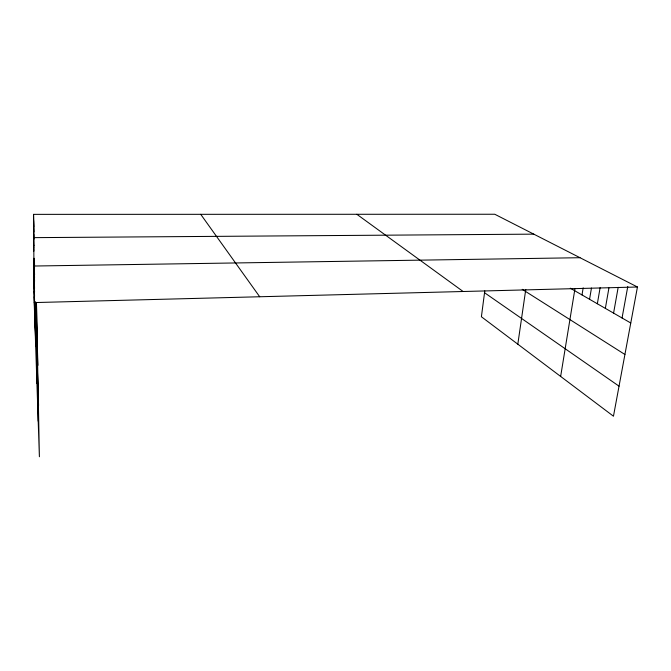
<?xml version="1.0" encoding="UTF-8"?>
<svg xmlns="http://www.w3.org/2000/svg" width="671" height="671" viewBox="0 0 671 671"><rect width="100%" height="100%" fill="white"/><g stroke="black" fill="none" stroke-linecap="round" stroke-linejoin="round"><path stroke-width="1.01" d="M484.781 290.87L481.401 316.762L613.462 416.213L637.45 287.003L494.77 214.25L33.55 214.359L34.213 302.579L39.396 456.75L36.444 302.646M517.819 344.189L525.77 289.427M560.646 376.439L574.972 288.631M582 294.93L583.174 287.851M589.566 299.283L591.47 288.027M597.349 303.762L600.117 287.666M605.351 308.375L608.924 287.993M613.579 313.105L618.184 287.314M622.051 317.987L627.779 286.509M34.213 302.579L637.45 287.003M580.012 257.714L33.936 266.026L34.565 288.421M533.797 234.145L33.726 237.643L33.886 245.469M570.283 288.186L630.765 323.003M522.197 289.31L624.919 354.489M484.537 292.724L619.039 386.169M356.829 214.284L463.133 291.508M200.721 214.317L259.702 296.758M34.171 296.8L35.605 339.392M33.55 214.359L33.877 226.723M33.6 220.574L33.894 232.007M33.642 227.125L33.877 236.653M33.701 234.045L33.869 239.203M34.414 258.553L34.573 266.035M35.857 302.227L37.945 365.326M33.785 245.167L33.886 248.295M34.229 258.704L34.54 268.081M33.81 249.092L33.877 251.147M34.12 258.327L34.565 274.967M33.911 258.327L34.556 277.802M33.902 261.598L34.565 281.334M35.135 301.916L38.583 405.544M34.011 275.596L34.565 292.053M34.9 302.344L35.353 315.714M34.053 280.629L34.573 296.288M34.783 302.546L35.412 321.334M34.087 285.838L34.573 300.298M34.64 302.361L35.471 327.154M34.129 291.222L35.538 333.168M36.511 304.559L38.205 421.178M35.907 302.52L36.939 383.485M35.202 302.025L35.672 345.842"/></g></svg>
